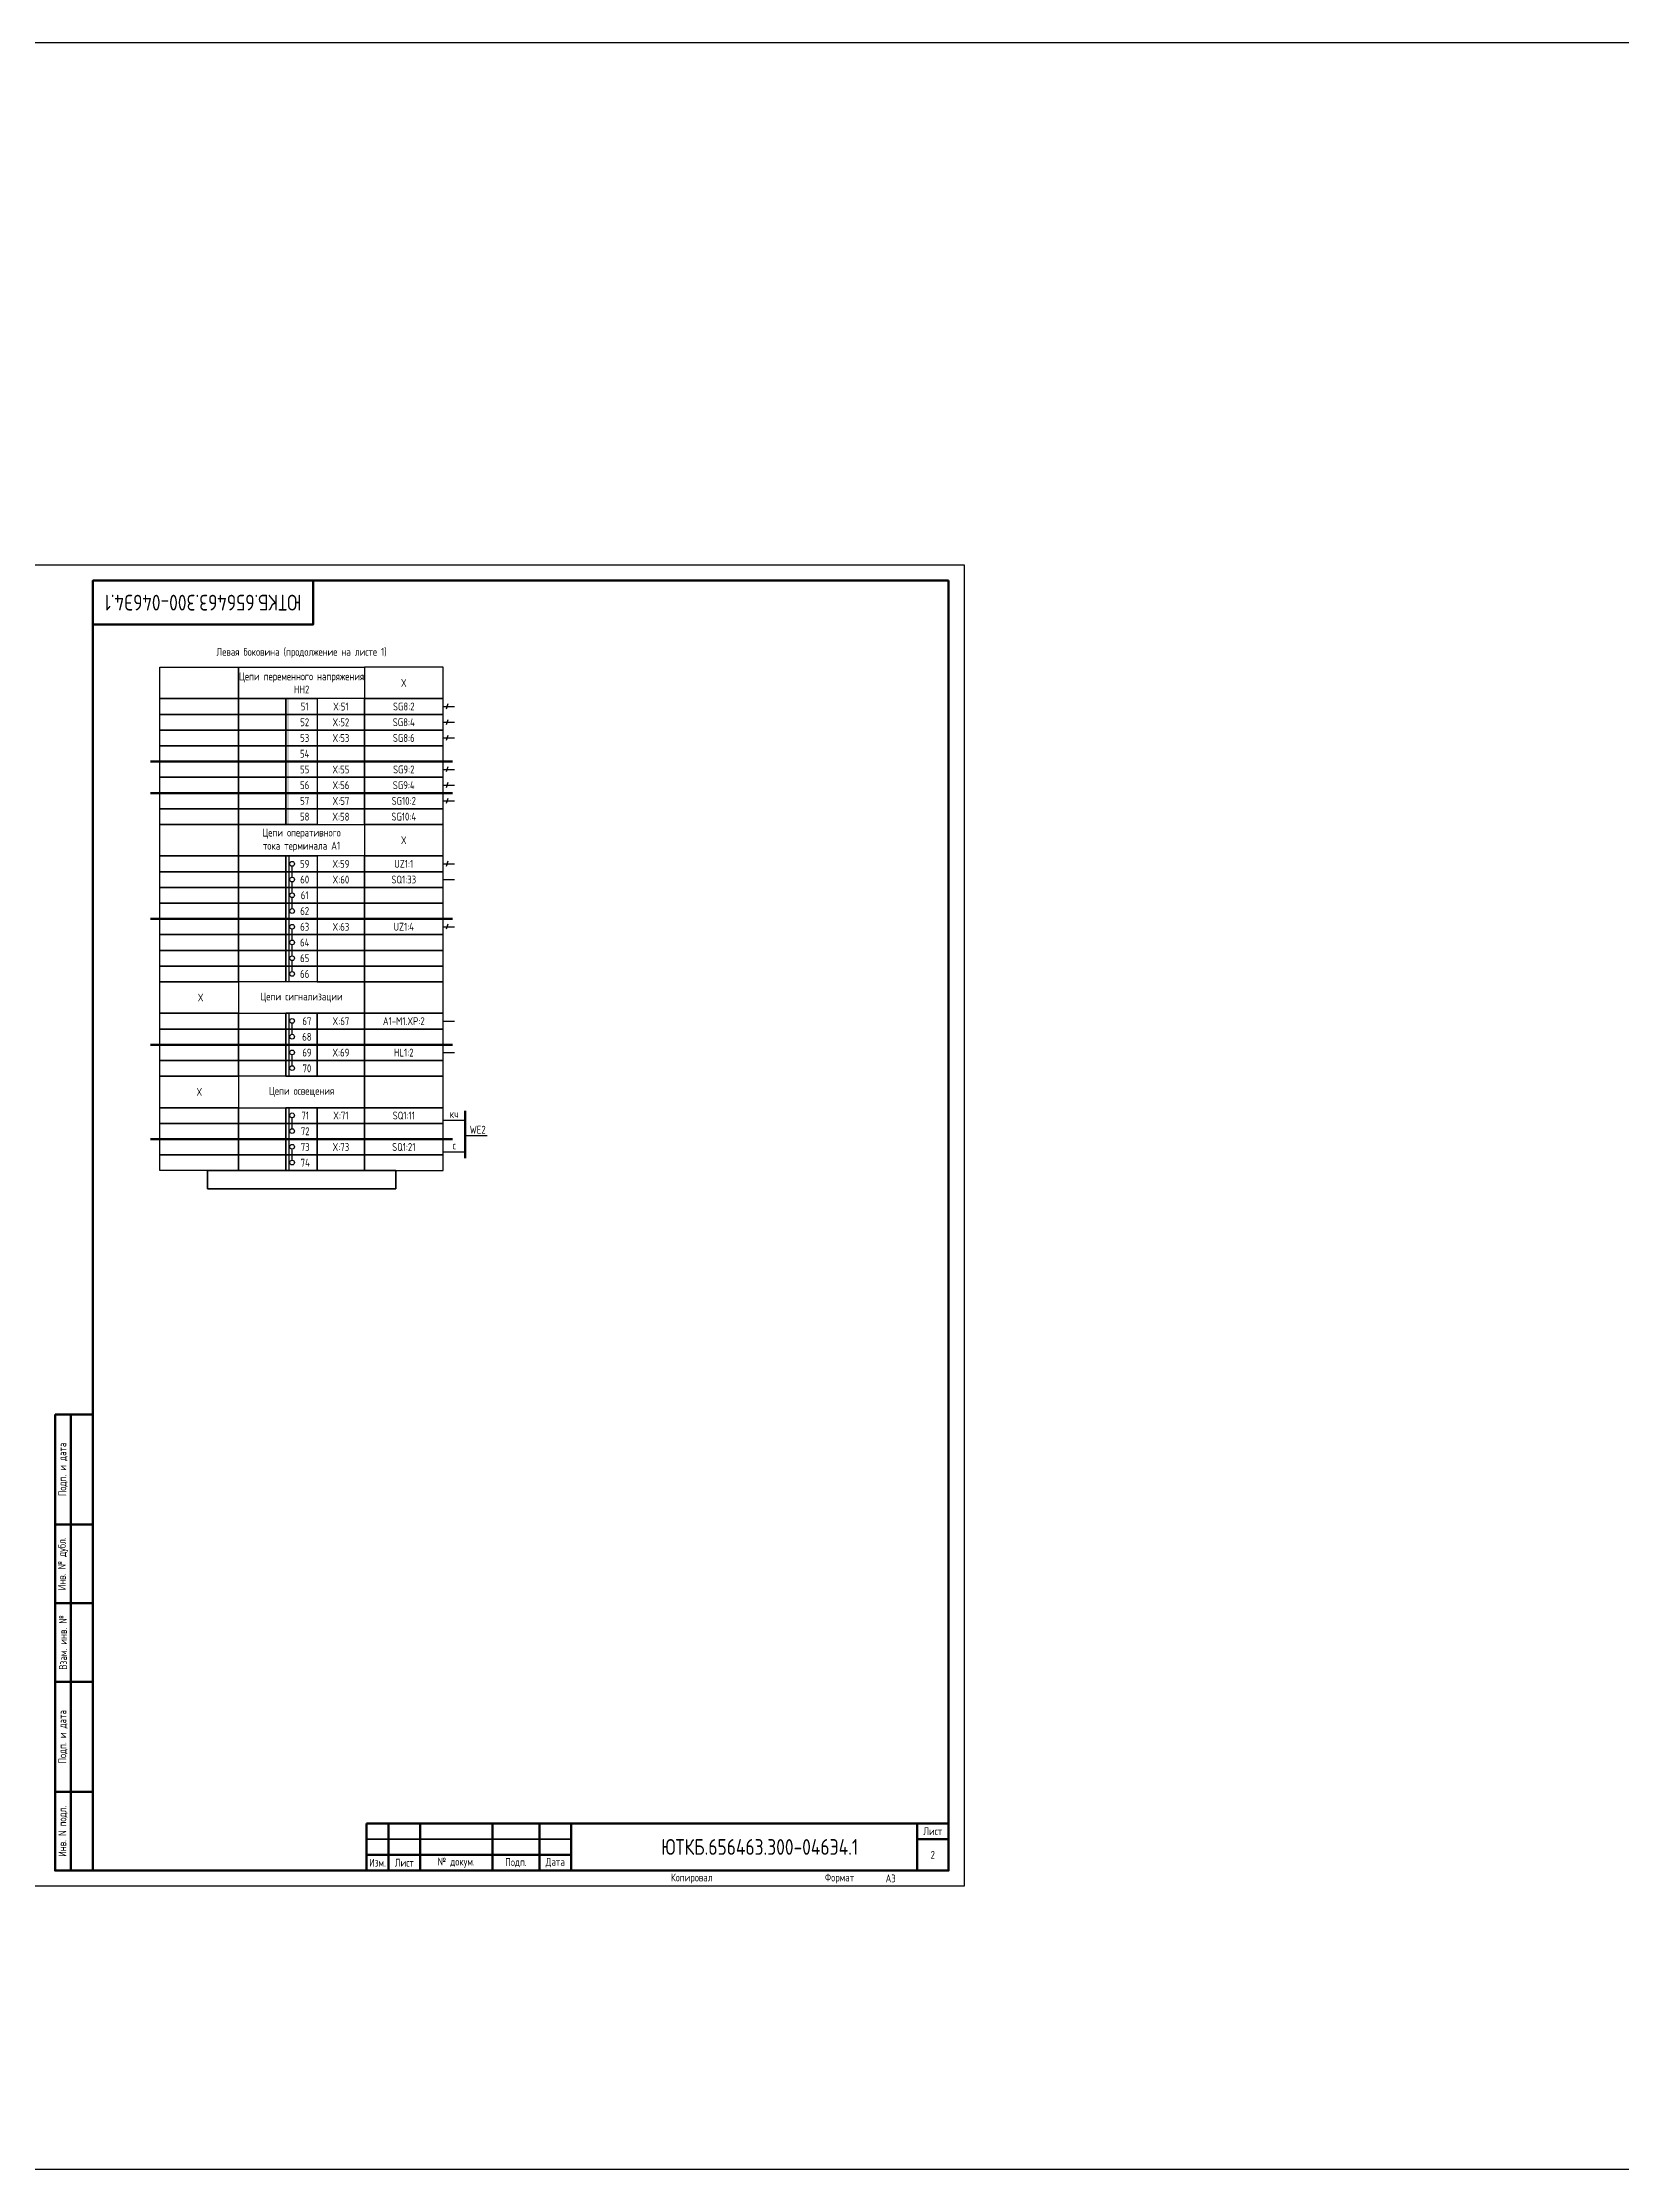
# Model space of a CAD drawing. Header units: millimetres. Extents: x -1117 to 6083, y -90 to 586.
# Drawn here: x 1981 to 2483, y -90 to 586 of the extents above; entities that cross this region are included whole.
import ezdxf

# ---------------------------------------------------------------- set-up
doc = ezdxf.new("R2010")
doc.units = ezdxf.units.MM
doc.styles.add('Gost_type_A', font='GOST_A.TTF')

# ---------------------------------------------------------------- blocks, each defined once
blk = doc.blocks.new('Штамп левый нижний')
at = {"lineweight": 50}
for points in [[(-12, 145), (-7, 145), (-7, 110), (-12, 110)], [(-7, 145), (0, 145), (0, 110), (-7, 110)], [(-12, 110), (-7, 110), (-7, 85), (-12, 85)], [(-7, 110), (0, 110), (0, 85), (-7, 85)], [(-12, 85), (-7, 85), (-7, 60), (-12, 60)], [(-7, 85), (0, 85), (0, 60), (-7, 60)], [(-12, 60), (-7, 60), (-7, 25), (-12, 25)], [(-7, 60), (0, 60), (0, 25), (-7, 25)], [(-12, 25), (-7, 25), (-7, 0), (-12, 0)], [(-7, 25), (0, 25), (0, 0), (-7, 0)]]:
    blk.add_lwpolyline(points, close=True, dxfattribs=at)
at = {"char_height": 2.5, "attachment_point": 5, "rotation": 90, "style": 'Gost_type_A'}
for s, insert, width in [('Подп. и дата', (-9.5, 127.5), 35), ('Инв. № дубл.', (-9.5, 97.5), 25), ('Взам. инв. №', (-9.5, 72.5), 25), ('Подп. и дата', (-9.5, 42.5), 35), ('Инв. N подл.', (-9.5, 12.5), 25)]:
    blk.add_mtext(s, dxfattribs=dict(at, insert=insert, width=width))
blk = doc.blocks.new('Штамп угловой верхний')
at = {"lineweight": 50}
blk.add_lwpolyline([(0, 0), (70, 0), (70, -14), (0, -14)], close=True, dxfattribs=at)
blk = doc.blocks.new('Штамп малый нижний')
at = {"lineweight": 50}
for points in [[(-185, 15), (-178, 15), (-178, 5), (-185, 5)], [(-178, 15), (-168, 15), (-168, 5), (-178, 5)], [(-168, 15), (-145, 15), (-145, 5), (-168, 5)], [(-145, 15), (-130, 15), (-130, 5), (-145, 5)], [(-130, 15), (-120, 15), (-120, 5), (-130, 5)], [(-120, 15), (-10, 15), (-10, 0), (-120, 0)], [(-10, 15), (0, 15), (0, 10), (-10, 10)], [(-10, 10), (0, 10), (0, 0), (-10, 0)], [(-185, 5), (-178, 5), (-178, 0), (-185, 0)], [(-178, 5), (-168, 5), (-168, 0), (-178, 0)], [(-168, 5), (-145, 5), (-145, 0), (-168, 0)], [(-145, 5), (-130, 5), (-130, 0), (-145, 0)], [(-130, 5), (-120, 5), (-120, 0), (-130, 0)]]:
    blk.add_lwpolyline(points, close=True, dxfattribs=at)
for points in [[(-185, 15), (-178, 15), (-178, 10), (-185, 10)], [(-178, 15), (-168, 15), (-168, 10), (-178, 10)], [(-168, 15), (-145, 15), (-145, 10), (-168, 10)], [(-145, 15), (-130, 15), (-130, 10), (-145, 10)], [(-130, 15), (-120, 15), (-120, 10), (-130, 10)], [(-185, 10), (-178, 10), (-178, 5), (-185, 5)], [(-178, 10), (-168, 10), (-168, 5), (-178, 5)], [(-168, 10), (-145, 10), (-145, 5), (-168, 5)], [(-145, 10), (-130, 10), (-130, 5), (-145, 5)], [(-130, 10), (-120, 10), (-120, 5), (-130, 5)]]:
    blk.add_lwpolyline(points, close=True)
at = {"char_height": 2.5, "style": 'Gost_type_A'}
for s, insert, width, attachment_point in [('Лист', (-5, 12.5), 10, 5), ('Изм.', (-181.5, 2.5), 7, 5), ('Лист', (-173, 2.5), 10, 5), ('№ докум.', (-156.5, 2.5), 23, 5), ('Подп.', (-137.5, 2.5), 15, 5), ('Дата', (-125, 2.5), 10, 5), ('Копировал', (-75, -2.53), 13.1202, 6), ('Формат', (-30, -2.53), 13.1202, 6)]:
    blk.add_mtext(s, dxfattribs=dict(at, insert=insert, width=width, attachment_point=attachment_point))

msp = doc.modelspace()

# ---------------------------------------------------------------- hatches: boundary and pattern name
h = msp.add_hatch(color=7)
h.dxf.hatch_style = 1
h.paths.add_polyline_path([(2059.34, 377.47), (2058.34, 377.47), (2058.34, 357.47), (2059.34, 357.47)])
h = msp.add_hatch(color=7)
h.dxf.hatch_style = 1
h.paths.add_polyline_path([(2059.34, 357.47), (2058.34, 357.47), (2058.34, 337.47), (2059.34, 337.47)])

# ---------------------------------------------------------------- linework, layer by layer
for p, q in [((2108.34, 374.97), (2111.96, 374.97)), ((2109.88, 375.78), (2109.3, 374.16)), ((2108.34, 369.97), (2111.96, 369.97)), ((2109.88, 370.78), (2109.3, 369.16)), ((2109.88, 365.78), (2109.3, 364.16)), ((2108.34, 364.97), (2111.96, 364.97)), ((2108.34, 354.97), (2111.96, 354.97)), ((2109.88, 355.78), (2109.3, 354.16)), ((2108.34, 349.97), (2111.96, 349.97)), ((2108.34, 344.97), (2111.96, 344.97)), ((2109.88, 350.78), (2109.3, 349.16)), ((2109.88, 345.78), (2109.3, 344.16)), ((2108.34, 324.97), (2111.96, 324.97)), ((2109.88, 325.78), (2109.3, 324.16)), ((2108.34, 319.97), (2111.96, 319.97)), ((2108.34, 304.97), (2111.96, 304.97)), ((2109.88, 305.78), (2109.3, 304.16)), ((2108.34, 274.97), (2111.96, 274.97)), ((2108.34, 264.97), (2111.96, 264.97)), ((2108.34, 243.47), (2115.34, 243.47)), ((2122.34, 238.47), (2115.34, 238.47)), ((2108.34, 233.47), (2115.34, 233.47))]:
    msp.add_line(p, q)
at = {"lineweight": 50}
for p, q in [((2015.34, 357.47), (2111.34, 357.47)), ((2015.34, 347.47), (2111.34, 347.47)), ((2015.34, 307.47), (2111.34, 307.47)), ((2015.34, 267.47), (2111.34, 267.47)), ((2015.34, 237.47), (2111.34, 237.47))]:
    msp.add_line(p, q, dxfattribs=at)
at = {"lineweight": -2}
for p, q in [((2060.34, 320.72), (2060.34, 324.22)), ((2060.34, 315.72), (2060.34, 319.22)), ((2060.34, 310.72), (2060.34, 314.22)), ((2060.34, 300.72), (2060.34, 304.22)), ((2060.34, 295.72), (2060.34, 299.22)), ((2060.34, 290.72), (2060.34, 294.22)), ((2060.34, 270.72), (2060.34, 274.22)), ((2060.34, 260.72), (2060.34, 264.22)), ((2060.34, 240.72), (2060.34, 244.22)), ((2060.34, 230.72), (2060.34, 234.22))]:
    msp.add_line(p, q, dxfattribs=at)
at = {"linetype": 'ByBlock', "lineweight": 60}
msp.add_line((2115.34, 231.47), (2115.34, 246.47), dxfattribs=at)
for points in [[(-1117.42, 586), (6083.28, 586), (6083.28, -90), (-1117.42, -90)], [(2274, 420), (2274, 0), (1977, 0), (1977, 420)], [(2018.34, 387.47), (2043.34, 387.47), (2043.34, 377.47), (2018.34, 377.47)], [(2043.34, 387.47), (2083.34, 387.47), (2083.34, 377.47), (2043.34, 377.47)], [(2108.34, 387.47), (2083.34, 387.47), (2083.34, 377.47), (2108.34, 377.47)], [(2018.34, 377.47), (2043.34, 377.47), (2043.34, 372.47), (2018.34, 372.47)], [(2018.34, 372.47), (2043.34, 372.47), (2043.34, 367.47), (2018.34, 367.47)], [(2043.34, 377.47), (2058.34, 377.47), (2058.34, 372.47), (2043.34, 372.47)], [(2043.34, 372.47), (2058.34, 372.47), (2058.34, 367.47), (2043.34, 367.47)], [(2058.34, 377.47), (2068.34, 377.47), (2068.34, 372.47), (2058.34, 372.47)], [(2058.34, 372.47), (2068.34, 372.47), (2068.34, 367.47), (2058.34, 367.47)], [(2083.34, 377.47), (2068.34, 377.47), (2068.34, 372.47), (2083.34, 372.47)], [(2083.34, 372.47), (2068.34, 372.47), (2068.34, 367.47), (2083.34, 367.47)], [(2108.34, 377.47), (2083.34, 377.47), (2083.34, 372.47), (2108.34, 372.47)], [(2108.34, 372.47), (2083.34, 372.47), (2083.34, 367.47), (2108.34, 367.47)], [(2018.34, 367.47), (2043.34, 367.47), (2043.34, 362.47), (2018.34, 362.47)], [(2043.34, 367.47), (2058.34, 367.47), (2058.34, 362.47), (2043.34, 362.47)], [(2058.34, 367.47), (2068.34, 367.47), (2068.34, 362.47), (2058.34, 362.47)], [(2083.34, 367.47), (2068.34, 367.47), (2068.34, 362.47), (2083.34, 362.47)], [(2108.34, 367.47), (2083.34, 367.47), (2083.34, 362.47), (2108.34, 362.47)], [(2018.34, 362.47), (2043.34, 362.47), (2043.34, 357.47), (2018.34, 357.47)], [(2043.34, 362.47), (2058.34, 362.47), (2058.34, 357.47), (2043.34, 357.47)], [(2058.34, 362.47), (2068.34, 362.47), (2068.34, 357.47), (2058.34, 357.47)], [(2083.34, 362.47), (2068.34, 362.47), (2068.34, 357.47), (2083.34, 357.47)], [(2108.34, 362.47), (2083.34, 362.47), (2083.34, 357.47), (2108.34, 357.47)], [(2018.34, 357.47), (2043.34, 357.47), (2043.34, 352.47), (2018.34, 352.47)], [(2018.34, 352.47), (2043.34, 352.47), (2043.34, 347.47), (2018.34, 347.47)], [(2043.34, 357.47), (2058.34, 357.47), (2058.34, 352.47), (2043.34, 352.47)], [(2043.34, 352.47), (2058.34, 352.47), (2058.34, 347.47), (2043.34, 347.47)], [(2058.34, 357.47), (2068.34, 357.47), (2068.34, 352.47), (2058.34, 352.47)], [(2058.34, 352.47), (2068.34, 352.47), (2068.34, 347.47), (2058.34, 347.47)], [(2083.34, 357.47), (2068.34, 357.47), (2068.34, 352.47), (2083.34, 352.47)], [(2083.34, 352.47), (2068.34, 352.47), (2068.34, 347.47), (2083.34, 347.47)], [(2108.34, 357.47), (2083.34, 357.47), (2083.34, 352.47), (2108.34, 352.47)], [(2108.34, 352.47), (2083.34, 352.47), (2083.34, 347.47), (2108.34, 347.47)], [(2018.34, 347.47), (2043.34, 347.47), (2043.34, 342.47), (2018.34, 342.47)], [(2043.34, 347.47), (2058.34, 347.47), (2058.34, 342.47), (2043.34, 342.47)], [(2058.34, 347.47), (2068.34, 347.47), (2068.34, 342.47), (2058.34, 342.47)], [(2083.34, 347.47), (2068.34, 347.47), (2068.34, 342.47), (2083.34, 342.47)], [(2108.34, 347.47), (2083.34, 347.47), (2083.34, 342.47), (2108.34, 342.47)], [(2018.34, 342.47), (2043.34, 342.47), (2043.34, 337.47), (2018.34, 337.47)], [(2043.34, 342.47), (2058.34, 342.47), (2058.34, 337.47), (2043.34, 337.47)], [(2058.34, 342.47), (2068.34, 342.47), (2068.34, 337.47), (2058.34, 337.47)], [(2083.34, 342.47), (2068.34, 342.47), (2068.34, 337.47), (2083.34, 337.47)], [(2108.34, 342.47), (2083.34, 342.47), (2083.34, 337.47), (2108.34, 337.47)], [(2018.34, 337.47), (2043.34, 337.47), (2043.34, 327.47), (2018.34, 327.47)], [(2043.34, 337.47), (2083.34, 337.47), (2083.34, 327.47), (2043.34, 327.47)], [(2108.34, 337.47), (2083.34, 337.47), (2083.34, 327.47), (2108.34, 327.47)], [(2018.34, 327.47), (2043.34, 327.47), (2043.34, 322.47), (2018.34, 322.47)], [(2043.34, 327.47), (2058.34, 327.47), (2058.34, 322.47), (2043.34, 322.47)], [(2058.34, 327.47), (2068.34, 327.47), (2068.34, 322.47), (2058.34, 322.47)], [(2083.34, 327.47), (2068.34, 327.47), (2068.34, 322.47), (2083.34, 322.47)], [(2108.34, 327.47), (2083.34, 327.47), (2083.34, 322.47), (2108.34, 322.47)], [(2018.34, 322.47), (2043.34, 322.47), (2043.34, 317.47), (2018.34, 317.47)], [(2043.34, 322.47), (2058.34, 322.47), (2058.34, 317.47), (2043.34, 317.47)], [(2058.34, 322.47), (2068.34, 322.47), (2068.34, 317.47), (2058.34, 317.47)], [(2083.34, 322.47), (2068.34, 322.47), (2068.34, 317.47), (2083.34, 317.47)], [(2108.34, 322.47), (2083.34, 322.47), (2083.34, 317.47), (2108.34, 317.47)], [(2018.34, 317.47), (2043.34, 317.47), (2043.34, 312.47), (2018.34, 312.47)], [(2018.34, 312.47), (2043.34, 312.47), (2043.34, 307.47), (2018.34, 307.47)], [(2043.34, 317.47), (2058.34, 317.47), (2058.34, 312.47), (2043.34, 312.47)], [(2043.34, 312.47), (2058.34, 312.47), (2058.34, 307.47), (2043.34, 307.47)], [(2058.34, 317.47), (2068.34, 317.47), (2068.34, 312.47), (2058.34, 312.47)], [(2058.34, 312.47), (2068.34, 312.47), (2068.34, 307.47), (2058.34, 307.47)], [(2083.34, 317.47), (2068.34, 317.47), (2068.34, 312.47), (2083.34, 312.47)], [(2083.34, 312.47), (2068.34, 312.47), (2068.34, 307.47), (2083.34, 307.47)], [(2108.34, 317.47), (2083.34, 317.47), (2083.34, 312.47), (2108.34, 312.47)], [(2108.34, 312.47), (2083.34, 312.47), (2083.34, 307.47), (2108.34, 307.47)], [(2018.34, 307.47), (2043.34, 307.47), (2043.34, 302.47), (2018.34, 302.47)], [(2043.34, 307.47), (2058.34, 307.47), (2058.34, 302.47), (2043.34, 302.47)], [(2058.34, 307.47), (2068.34, 307.47), (2068.34, 302.47), (2058.34, 302.47)], [(2083.34, 307.47), (2068.34, 307.47), (2068.34, 302.47), (2083.34, 302.47)], [(2108.34, 307.47), (2083.34, 307.47), (2083.34, 302.47), (2108.34, 302.47)], [(2018.34, 302.47), (2043.34, 302.47), (2043.34, 297.47), (2018.34, 297.47)], [(2018.34, 297.47), (2043.34, 297.47), (2043.34, 292.47), (2018.34, 292.47)], [(2043.34, 302.47), (2058.34, 302.47), (2058.34, 297.47), (2043.34, 297.47)], [(2043.34, 297.47), (2058.34, 297.47), (2058.34, 292.47), (2043.34, 292.47)], [(2058.34, 302.47), (2068.34, 302.47), (2068.34, 297.47), (2058.34, 297.47)], [(2058.34, 297.47), (2068.34, 297.47), (2068.34, 292.47), (2058.34, 292.47)], [(2083.34, 302.47), (2068.34, 302.47), (2068.34, 297.47), (2083.34, 297.47)], [(2083.34, 297.47), (2068.34, 297.47), (2068.34, 292.47), (2083.34, 292.47)], [(2108.34, 302.47), (2083.34, 302.47), (2083.34, 297.47), (2108.34, 297.47)], [(2108.34, 297.47), (2083.34, 297.47), (2083.34, 292.47), (2108.34, 292.47)], [(2018.34, 292.47), (2043.34, 292.47), (2043.34, 287.47), (2018.34, 287.47)], [(2043.34, 292.47), (2058.34, 292.47), (2058.34, 287.47), (2043.34, 287.47)], [(2058.34, 292.47), (2068.34, 292.47), (2068.34, 287.47), (2058.34, 287.47)], [(2083.34, 292.47), (2068.34, 292.47), (2068.34, 287.47), (2083.34, 287.47)], [(2108.34, 292.47), (2083.34, 292.47), (2083.34, 287.47), (2108.34, 287.47)], [(2018.34, 287.47), (2043.34, 287.47), (2043.34, 277.47), (2018.34, 277.47)], [(2083.34, 287.47), (2043.34, 287.47), (2043.34, 277.47), (2083.34, 277.47)], [(2108.34, 287.47), (2083.34, 287.47), (2083.34, 277.47), (2108.34, 277.47)], [(2018.34, 277.47), (2043.34, 277.47), (2043.34, 272.47), (2018.34, 272.47)], [(2043.34, 277.47), (2058.34, 277.47), (2058.34, 272.47), (2043.34, 272.47)], [(2068.34, 277.47), (2058.34, 277.47), (2058.34, 272.47), (2068.34, 272.47)], [(2058.34, 277.47), (2059.34, 277.47), (2059.34, 257.47), (2058.34, 257.47)], [(2083.34, 277.47), (2068.34, 277.47), (2068.34, 272.47), (2083.34, 272.47)], [(2108.34, 277.47), (2083.34, 277.47), (2083.34, 272.47), (2108.34, 272.47)], [(2018.34, 272.47), (2043.34, 272.47), (2043.34, 267.47), (2018.34, 267.47)], [(2043.34, 272.47), (2058.34, 272.47), (2058.34, 267.47), (2043.34, 267.47)], [(2068.34, 272.47), (2058.34, 272.47), (2058.34, 267.47), (2068.34, 267.47)], [(2083.34, 272.47), (2068.34, 272.47), (2068.34, 267.47), (2083.34, 267.47)], [(2108.34, 272.47), (2083.34, 272.47), (2083.34, 267.47), (2108.34, 267.47)], [(2018.34, 267.47), (2043.34, 267.47), (2043.34, 262.47), (2018.34, 262.47)], [(2043.34, 267.47), (2058.34, 267.47), (2058.34, 262.47), (2043.34, 262.47)], [(2068.34, 267.47), (2058.34, 267.47), (2058.34, 262.47), (2068.34, 262.47)], [(2083.34, 267.47), (2068.34, 267.47), (2068.34, 262.47), (2083.34, 262.47)], [(2108.34, 267.47), (2083.34, 267.47), (2083.34, 262.47), (2108.34, 262.47)], [(2018.34, 262.47), (2043.34, 262.47), (2043.34, 257.47), (2018.34, 257.47)], [(2018.34, 257.47), (2043.34, 257.47), (2043.34, 247.47), (2018.34, 247.47)], [(2043.34, 262.47), (2058.34, 262.47), (2058.34, 257.47), (2043.34, 257.47)], [(2083.34, 257.47), (2043.34, 257.47), (2043.34, 247.47), (2083.34, 247.47)], [(2068.34, 262.47), (2058.34, 262.47), (2058.34, 257.47), (2068.34, 257.47)], [(2083.34, 262.47), (2068.34, 262.47), (2068.34, 257.47), (2083.34, 257.47)], [(2108.34, 262.47), (2083.34, 262.47), (2083.34, 257.47), (2108.34, 257.47)], [(2108.34, 257.47), (2083.34, 257.47), (2083.34, 247.47), (2108.34, 247.47)], [(2018.34, 247.47), (2043.34, 247.47), (2043.34, 242.47), (2018.34, 242.47)], [(2043.34, 247.47), (2058.34, 247.47), (2058.34, 242.47), (2043.34, 242.47)], [(2068.34, 247.47), (2058.34, 247.47), (2058.34, 242.47), (2068.34, 242.47)], [(2058.34, 247.47), (2059.34, 247.47), (2059.34, 227.47), (2058.34, 227.47)], [(2083.34, 247.47), (2068.34, 247.47), (2068.34, 242.47), (2083.34, 242.47)], [(2108.34, 247.47), (2083.34, 247.47), (2083.34, 242.47), (2108.34, 242.47)], [(2018.34, 242.47), (2043.34, 242.47), (2043.34, 237.47), (2018.34, 237.47)], [(2018.34, 237.47), (2043.34, 237.47), (2043.34, 232.47), (2018.34, 232.47)], [(2043.34, 242.47), (2058.34, 242.47), (2058.34, 237.47), (2043.34, 237.47)], [(2043.34, 237.47), (2058.34, 237.47), (2058.34, 232.47), (2043.34, 232.47)], [(2068.34, 242.47), (2058.34, 242.47), (2058.34, 237.47), (2068.34, 237.47)], [(2068.34, 237.47), (2058.34, 237.47), (2058.34, 232.47), (2068.34, 232.47)], [(2083.34, 242.47), (2068.34, 242.47), (2068.34, 237.47), (2083.34, 237.47)], [(2083.34, 237.47), (2068.34, 237.47), (2068.34, 232.47), (2083.34, 232.47)], [(2108.34, 242.47), (2083.34, 242.47), (2083.34, 237.47), (2108.34, 237.47)], [(2108.34, 237.47), (2083.34, 237.47), (2083.34, 232.47), (2108.34, 232.47)], [(2018.34, 232.47), (2043.34, 232.47), (2043.34, 227.47), (2018.34, 227.47)], [(2043.34, 232.47), (2058.34, 232.47), (2058.34, 227.47), (2043.34, 227.47)], [(2068.34, 232.47), (2058.34, 232.47), (2058.34, 227.47), (2068.34, 227.47)], [(2083.34, 232.47), (2068.34, 232.47), (2068.34, 227.47), (2083.34, 227.47)], [(2108.34, 232.47), (2083.34, 232.47), (2083.34, 227.47), (2108.34, 227.47)], [(2033.42, 227.48), (2093.26, 227.48), (2093.26, 221.71), (2033.42, 221.71)], [(2033.42, 221.71), (2093.26, 221.71), (2093.26, 227.47), (2033.42, 227.47)]]:
    msp.add_lwpolyline(points, close=True)
at = {"lineweight": 50}
msp.add_lwpolyline([(2269, 415), (2269, 5), (1997, 5), (1997, 415)], close=True, dxfattribs=at)
msp.add_lwpolyline([(2058.34, 287.47), (2058.34, 327.47), (2059.34, 327.47), (2059.34, 287.47)])
at = {"lineweight": -2}
for centre in [(2060.34, 324.97), (2060.34, 319.97), (2060.34, 319.97), (2060.34, 314.97), (2060.34, 314.97), (2060.34, 309.97), (2060.34, 304.97), (2060.34, 299.97), (2060.34, 299.97), (2060.34, 294.97), (2060.34, 289.97), (2060.34, 275.03), (2060.34, 270.03), (2060.34, 265.03), (2060.34, 260.03), (2060.34, 245.03), (2060.34, 240.03), (2060.34, 235.03), (2060.34, 230.03)]:
    msp.add_circle(centre, 0.75, dxfattribs=at)

# ---------------------------------------------------------------- block references
for name, p in [('Штамп угловой верхний', (1997, 415)), ('Штамп малый нижний', (2269, 5))]:
    msp.add_blockref(name, p)
at = {"color": 1}
msp.add_blockref('Штамп левый нижний', (1997, 5), dxfattribs=at)

# ---------------------------------------------------------------- texts
at = {"insert": (2032, 408), "char_height": 5, "width": 70, "attachment_point": 5, "rotation": 180, "style": 'Gost_type_A'}
msp.add_mtext('ЮТКБ.656463.300-046Э4.1', dxfattribs=at)
at = {"style": 'Gost_type_A'}
for s, insert, char_height, width, attachment_point in [('Левая боковина (продолжение на листе 1)', (2063.34, 392.01), 2.5, 90, 5), ('Цепи переменного напряжения НН2', (2063.34, 382.47), 2.5, 40, 5), ('X', (2095.84, 382.47), 2.5, 25, 5), ('SG8:2', (2095.84, 374.97), 2.5, 25, 5), ('SG8:4', (2095.84, 369.97), 2.5, 25, 5), ('SG8:6', (2095.84, 364.97), 2.5, 25, 5), ('SG9:2', (2095.84, 354.97), 2.5, 25, 5), ('SG10:2', (2095.84, 344.97), 2.5, 25, 5), ('SG9:4', (2095.84, 349.97), 2.5, 25, 5), ('SG10:4', (2095.84, 339.97), 2.5, 25, 5), ('Цепи оперативного \\Pтока терминала А1', (2063.34, 332.47), 2.5, 40, 5), ('X', (2095.84, 332.47), 2.5, 25, 5), ('SQ1:33', (2095.84, 319.97), 2.5, 25, 5), ('Цепи сигнализации ', (2063.34, 282.47), 2.5, 40, 5), ('X', (2031.25, 282.47), 2.5, 25, 5), ('A1-М1.XР:2', (2095.84, 274.97), 2.5, 25, 5), ('HL1:2', (2095.84, 264.97), 2.5, 25, 5), ('X', (2030.84, 252.47), 2.5, 25, 5), ('Цепи освещения', (2063.34, 252.47), 2.5, 40, 5), ('SQ1:11', (2095.84, 244.97), 2.5, 25, 5), ('кч', (2111.84, 245.47), 2.5, 7, 5), ('WE2', (2119.34, 240.47), 2.5, 7, 5), ('SQ1:21', (2095.84, 234.97), 2.5, 25, 5), ('с', (2111.84, 235.47), 2.5, 7, 5), ('ЮТКБ.656463.300-046Э4.1', (2209, 12.5), 5, 120, 5), ('2', (2264, 10), 2.5, 10, 5), ('A3', (2249, 2.5), 2.5, 20, 4), ('A3', (2249, 2.5), 2.5, 20, 4)]:
    msp.add_mtext(s, dxfattribs=dict(at, insert=insert, char_height=char_height, width=width, attachment_point=attachment_point))
at = {"ltscale": 10, "char_height": 2.5, "attachment_point": 5, "style": 'Gost_type_A'}
for s, insert, width in [('51', (2064.34, 374.97), 8), ('X:51', (2075.84, 374.95), 15), ('53', (2064.34, 364.97), 8), ('52', (2064.34, 369.97), 8), ('X:53', (2075.84, 364.95), 15), ('X:52', (2075.84, 369.95), 15), ('54', (2064.34, 359.97), 8), ('55', (2064.34, 354.97), 8), ('X:55', (2075.84, 354.95), 15), ('56', (2064.34, 349.97), 8), ('57', (2064.34, 344.97), 8), ('X:56', (2075.84, 349.95), 15), ('X:57', (2075.84, 344.95), 15), ('58', (2064.34, 339.97), 8), ('X:58', (2075.84, 339.95), 15), ('59', (2064.34, 324.97), 8), ('X:59', (2075.84, 324.95), 15), ('60', (2064.34, 319.97), 8), ('X:60', (2075.84, 319.95), 15), ('62', (2064.34, 309.97), 8), ('61', (2064.34, 314.97), 8), ('63', (2064.34, 304.97), 8), ('X:63', (2075.84, 304.95), 15), ('64', (2064.34, 299.97), 8), ('65', (2064.34, 294.97), 8), ('66', (2064.34, 289.97), 8), ('68', (2065.04, 269.97), 8), ('67', (2065.04, 274.97), 8), ('X:67', (2075.84, 274.97), 15), ('69', (2065.04, 264.97), 8), ('X:69', (2075.84, 264.97), 15), ('70', (2065.04, 259.97), 8), ('71', (2064.5, 244.97), 8), ('X:71', (2075.84, 244.97), 15), ('72', (2064.5, 239.97), 8), ('74', (2064.5, 229.97), 8), ('73', (2064.5, 234.97), 8), ('X:73', (2075.84, 234.97), 15)]:
    msp.add_mtext(s, dxfattribs=dict(at, insert=insert, width=width))
at = {"color": 0, "char_height": 2.5, "width": 25, "attachment_point": 5, "style": 'Gost_type_A'}
for s, insert in [('UZ1:1', (2095.84, 324.97)), ('UZ1:4', (2095.84, 304.97))]:
    msp.add_mtext(s, dxfattribs=dict(at, insert=insert))

doc.saveas('drawing.dxf')
